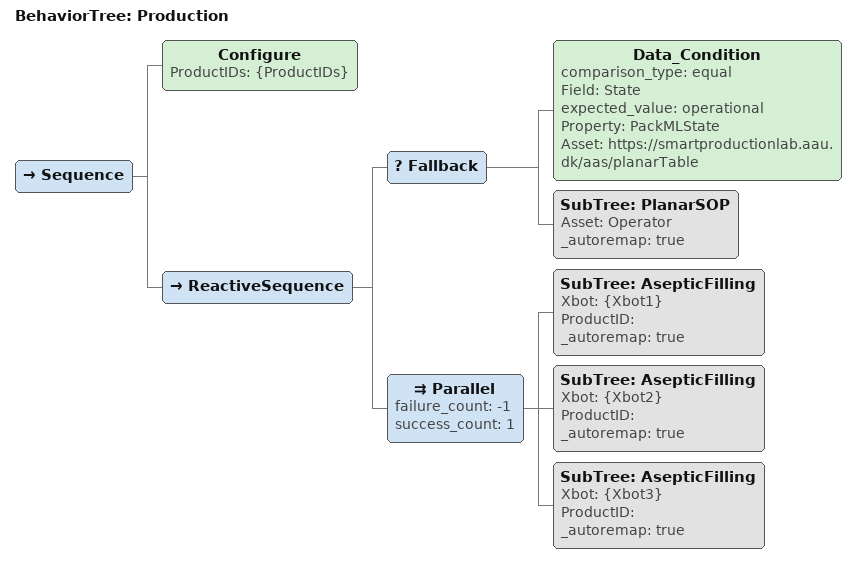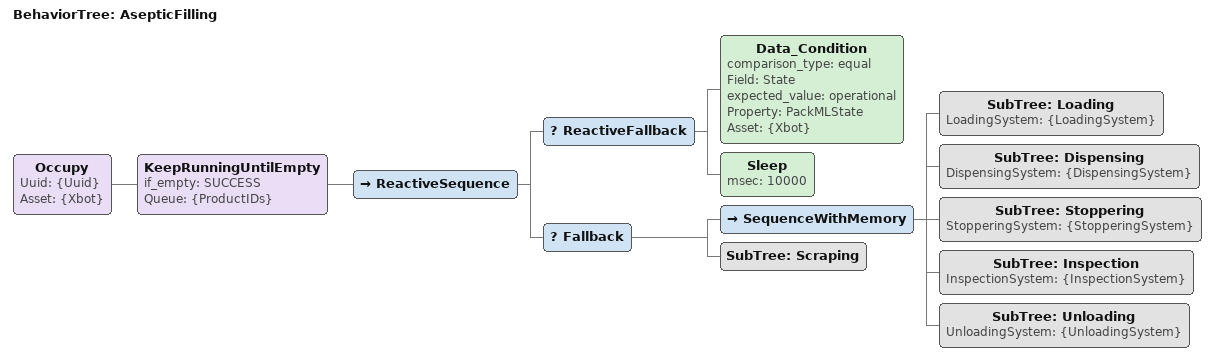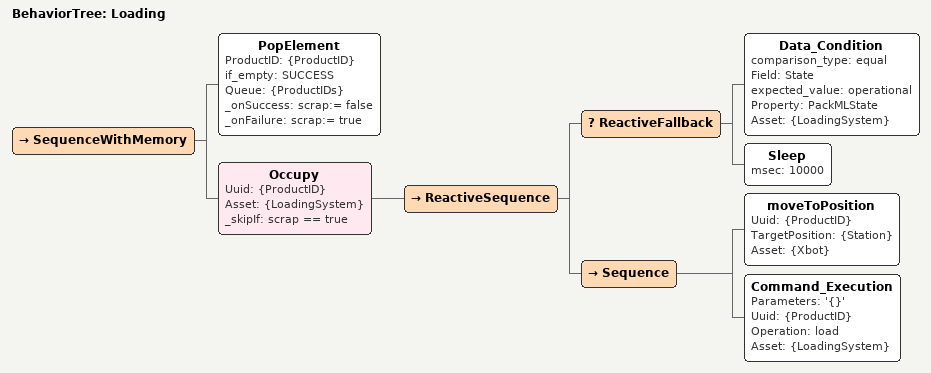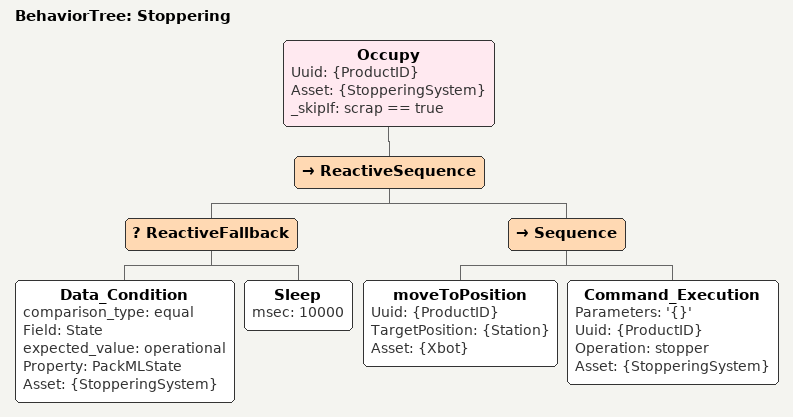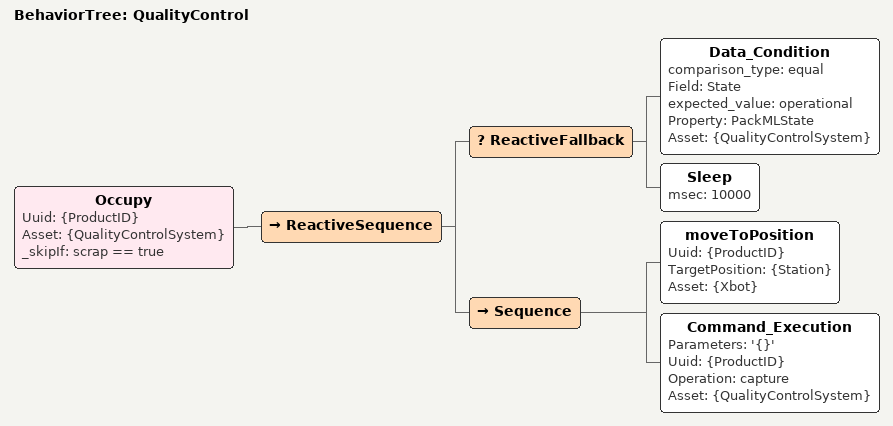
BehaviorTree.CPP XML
<BehaviorTree ID="Production">
  <Sequence>
    <Configure ProductIDs="{ProductIDs}"/>
    <ReactiveSequence>
      <Fallback>
        <Data_Condition comparison_type="equal" Field="State" expected_value="operational" Property="PackMLState" Asset="https://smartproductionlab.aau.dk/aas/planarTable"/>
        <SubTree ID="PlanarSOP" Asset="Operator" _autoremap="true"/>
      </Fallback>
      <Parallel failure_count="-1" success_count="1">
        <SubTree ID="AsepticFilling" Xbot="{Xbot1}" ProductID="" _autoremap="true"/>
        <SubTree ID="AsepticFilling" Xbot="{Xbot2}" ProductID="" _autoremap="true"/>
        <SubTree ID="AsepticFilling" Xbot="{Xbot3}" ProductID="" _autoremap="true"/>
      </Parallel>
    </ReactiveSequence>
  </Sequence>
</BehaviorTree>

<BehaviorTree ID="AsepticFilling">
  <Occupy Uuid="{Uuid}" Asset="{Xbot}">
    <KeepRunningUntilEmpty if_empty="SUCCESS" Queue="{ProductIDs}">
      <ReactiveSequence>
        <ReactiveFallback>
          <Data_Condition comparison_type="equal" Field="State" expected_value="operational" Property="PackMLState" Asset="{Xbot}"/>
          <Sleep msec="10000"/>
        </ReactiveFallback>
        <Fallback>
          <SequenceWithMemory>
            <SubTree ID="Loading" LoadingSystem="{LoadingSystem}"/>
            <SubTree ID="Dispensing" DispensingSystem="{DispensingSystem}"/>
            <SubTree ID="Stoppering" StopperingSystem="{StopperingSystem}"/>
            <SubTree ID="Inspection" InspectionSystem="{InspectionSystem}"/>
            <SubTree ID="Unloading" UnloadingSystem="{UnloadingSystem}"/>
          </SequenceWithMemory>
          <SubTree ID="Scraping"/>
        </Fallback>
      </ReactiveSequence>
    </KeepRunningUntilEmpty>
  </Occupy>
</BehaviorTree>

<BehaviorTree ID="Loading">
  <SequenceWithMemory>
    <PopElement ProductID="{ProductID}" if_empty="SUCCESS" Queue="{ProductIDs}" _onSuccess="scrap:= false" _onFailure="scrap:= true"/>
    <Occupy Uuid="{ProductID}" Asset="{LoadingSystem}" _skipIf="scrap == true">
      <ReactiveSequence>
        <ReactiveFallback>
          <Data_Condition comparison_type="equal" Field="State" expected_value="operational" Property="PackMLState" Asset="{LoadingSystem}"/>
          <Sleep msec="10000"/>
        </ReactiveFallback>
        <Sequence>
          <moveToPosition Uuid="{ProductID}" TargetPosition="{Station}" Asset="{Xbot}"/>
          <Command_Execution Parameters="'{}'" Uuid="{ProductID}" Operation="load" Asset="{LoadingSystem}"/>
        </Sequence>
      </ReactiveSequence>
    </Occupy>
  </SequenceWithMemory>
</BehaviorTree>

<BehaviorTree ID="Stoppering">
  <Occupy Uuid="{ProductID}" Asset="{StopperingSystem}" _skipIf="scrap == true">
    <ReactiveSequence>
      <ReactiveFallback>
        <Data_Condition comparison_type="equal" Field="State" expected_value="operational" Property="PackMLState" Asset="{StopperingSystem}"/>
        <Sleep msec="10000"/>
      </ReactiveFallback>
      <Sequence>
        <moveToPosition Uuid="{ProductID}" TargetPosition="{Station}" Asset="{Xbot}"/>
        <Command_Execution Parameters="'{}'" Uuid="{ProductID}" Operation="stopper" Asset="{StopperingSystem}"/>
      </Sequence>
    </ReactiveSequence>
  </Occupy>
</BehaviorTree>

<BehaviorTree ID="QualityControl">
  <Occupy Uuid="{ProductID}" Asset="{QualityControlSystem}" _skipIf="scrap == true">
    <ReactiveSequence>
      <ReactiveFallback>
        <Data_Condition comparison_type="equal" Field="State" expected_value="operational" Property="PackMLState" Asset="{QualityControlSystem}"/>
        <Sleep msec="10000"/>
      </ReactiveFallback>
      <Sequence>
        <moveToPosition Uuid="{ProductID}" TargetPosition="{Station}" Asset="{Xbot}"/>
        <Command_Execution Parameters="'{}'" Uuid="{ProductID}" Operation="capture" Asset="{QualityControlSystem}"/>
      </Sequence>
    </ReactiveSequence>
  </Occupy>
</BehaviorTree>
